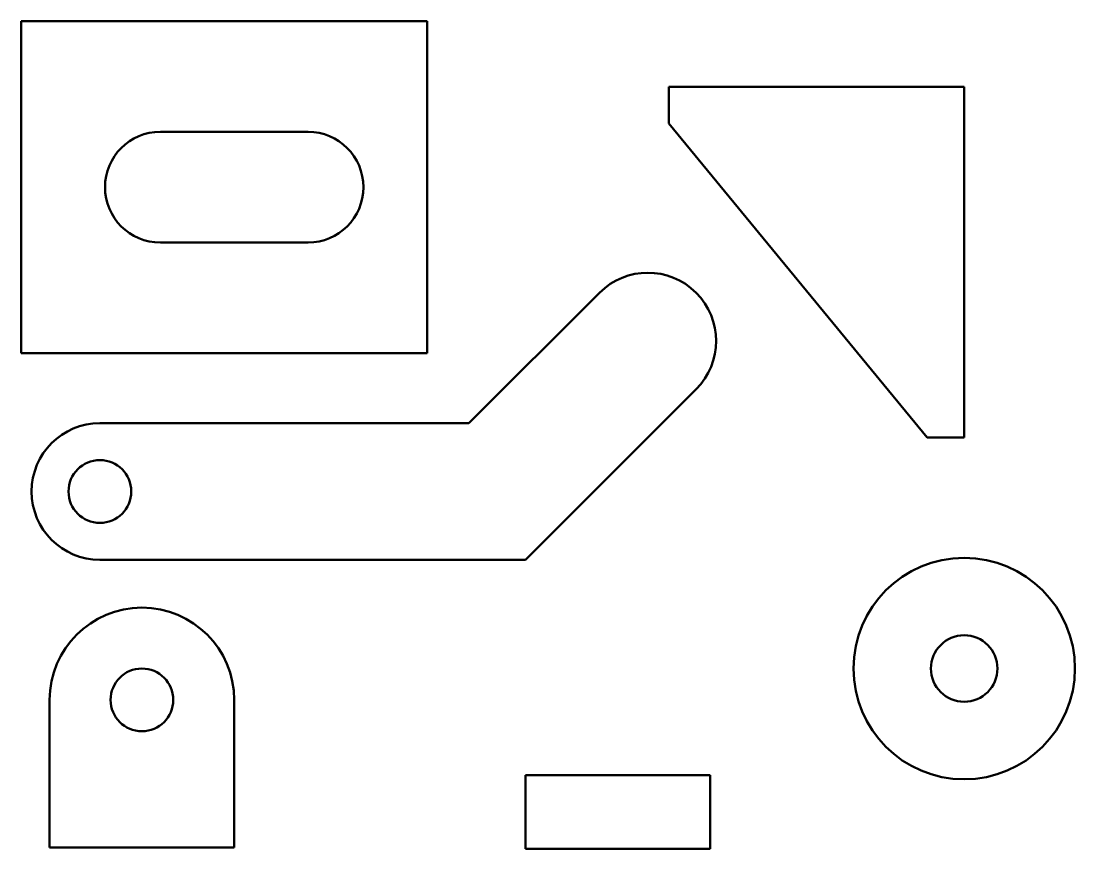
# Model space of a CAD drawing. Header units: millimetres. Extents: x 76 to 361, y 40 to 265.
import ezdxf

# ---------------------------------------------------------------- set-up
doc = ezdxf.new("R2010")
doc.units = ezdxf.units.MM
doc.layers.add('Visible (ISO)', color=7, linetype='Continuous', lineweight=50)

msp = doc.modelspace()

# ---------------------------------------------------------------- linework, layer by layer
at = {"layer": 'Visible (ISO)'}
for p, q in [((75.55, 174.58), (75.55, 264.58)), ((75.55, 264.58), (185.55, 264.58)), ((185.55, 264.58), (185.55, 174.58)), ((251.07, 236.8), (251.07, 246.8)), ((251.07, 246.8), (331.07, 246.8)), ((331.07, 246.8), (331.07, 151.8)), ((113.29, 234.58), (153.29, 234.58)), ((321.07, 151.8), (251.07, 236.8)), ((153.29, 204.58), (113.29, 204.58)), ((196.9, 155.65), (232.26, 191)), ((185.55, 174.58), (75.55, 174.58)), ((258.42, 164.84), (212.23, 118.65)), ((96.9, 155.65), (196.9, 155.65)), ((331.07, 151.8), (321.07, 151.8)), ((212.23, 118.65), (96.9, 118.65)), ((83.29, 40.69), (83.29, 80.69)), ((133.29, 80.69), (133.29, 40.69)), ((212.23, 40.32), (212.23, 60.32)), ((212.23, 60.32), (262.23, 60.32)), ((262.23, 60.32), (262.23, 40.32)), ((133.29, 40.69), (83.29, 40.69)), ((262.23, 40.32), (212.23, 40.32))]:
    msp.add_line(p, q, dxfattribs=at)
for centre, radius in [((96.9, 137.15), 8.5), ((331.07, 89.19), 30), ((331.07, 89.19), 9), ((108.29, 80.69), 8.5)]:
    msp.add_circle(centre, radius, dxfattribs=at)
for centre, radius, start, end in [((113.29, 219.58), 15, 90, 270), ((153.29, 219.58), 15, 270, 90), ((245.34, 177.92), 18.5, 315, 135), ((96.9, 137.15), 18.5, 90, 270), ((108.29, 80.69), 25, 0, 180)]:
    msp.add_arc(centre, radius, start, end, dxfattribs=at)

doc.saveas('drawing.dxf')
